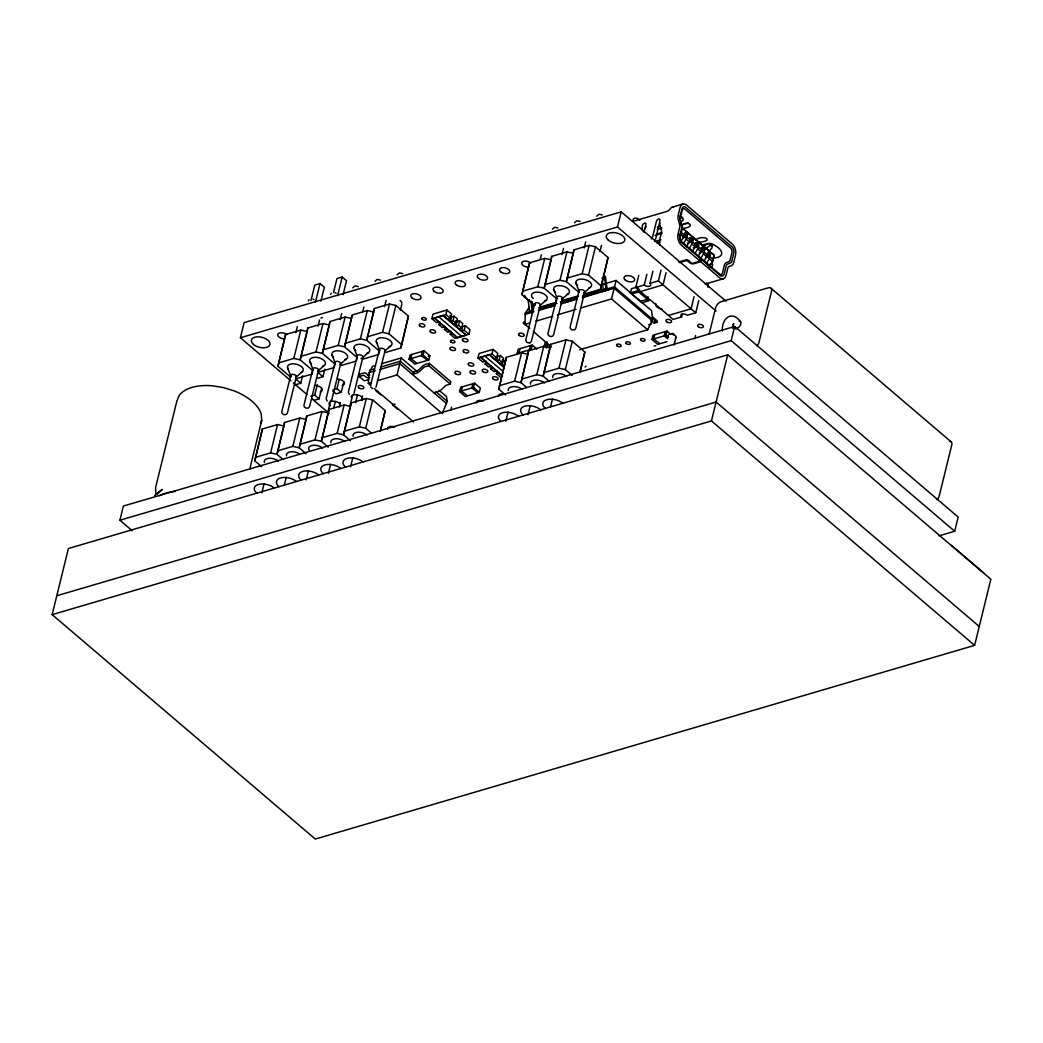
<?xml version="1.0" encoding="UTF-8"?>
<svg xmlns="http://www.w3.org/2000/svg" width="1043" height="1043" viewBox="0 0 1043 1043"><rect width="100%" height="100%" fill="white"/><g stroke="black" fill="none" stroke-linecap="round" stroke-linejoin="round"><path stroke-width="1.5" d="M529.779 328.493L524.955 324.386L525.346 313.004L529.479 306.877M370.773 385.48L368.322 383.394L369.17 372.612L372.507 366.393L375.519 365.506M261.663 466.677L254.818 460.837L262.393 429.012L277.581 424.553L283.957 425.987L277.008 454.318L282.705 459.181M262.393 429.012L254.818 460.837M290.567 377.071L278.025 366.367L278.637 362.886L285.599 334.555L300.788 330.083L307.163 331.518L300.201 359.861L312.744 370.552L312.144 374.046L296.942 378.505M285.599 334.555L278.025 366.367M306.029 453.64L299.185 447.799L306.147 419.469L299.771 418.034L284.57 422.493L277.008 454.318L270.619 452.884L255.431 457.356M283.957 425.987L284.57 422.493M334.516 366.367L334.933 364.033L322.378 353.342L329.34 324.999L322.965 323.565L307.776 328.037L300.201 359.861L293.826 358.427L278.637 362.886M307.163 331.518L307.776 328.037M350.383 440.602L343.538 434.775L350.5 406.431L344.125 404.997L328.936 409.469L328.323 412.95L321.948 411.516L306.746 415.974L299.185 447.799L292.809 446.365L277.607 450.837M306.342 418.308L306.746 415.974M356.706 359.848L357.11 357.527L344.568 346.824L351.53 318.48L345.155 317.046L329.953 321.518L322.378 353.342L316.003 351.908L300.814 356.367M329.34 324.999L329.953 321.518M328.936 409.469L321.361 441.28L328.206 447.121M379.287 351.009L366.745 340.305L373.707 311.974L367.332 310.54L352.13 314.999L344.568 346.824L338.193 345.389L322.991 349.861M351.53 318.48L351.934 316.159M380.369 431.411L385.232 410.616L372.69 399.912L366.315 398.478L351.113 402.95L343.538 434.775L337.163 433.34L321.974 437.799M350.5 406.431L351.113 402.95M385.662 352.443L400.864 347.971L408.426 316.146L395.884 305.456L389.508 304.021L374.32 308.48L366.745 340.305L360.37 338.871L345.181 343.343M373.707 311.974L374.32 308.48M379.091 352.169L378.674 354.49L363.486 358.948L360.93 358.375M400.864 347.971L408.426 316.146M505.646 394.984L498.802 389.156L506.376 357.332L521.578 352.873L527.954 354.294L520.992 382.638L526.689 387.501M506.376 357.332L498.802 389.156M534.551 305.39L522.008 294.687L522.621 291.206L529.583 262.862L544.772 258.403L551.147 259.837L544.185 288.181L556.74 298.872L556.128 302.353L540.926 306.825M529.583 262.862L522.008 294.687M548.866 380.982L543.168 376.119L550.13 347.788L543.755 346.354L528.553 350.813L520.992 382.638L514.616 381.203L499.414 385.675M527.954 354.294L528.553 350.813M585.292 293.787L600.481 289.328L608.056 257.504L595.514 246.8L589.139 245.366L573.937 249.838L573.337 253.319L566.962 251.884L551.76 256.356L544.185 288.181L537.81 286.747L522.621 291.206M551.356 258.677L551.76 256.356M580.377 371.191L584.849 351.96L572.307 341.27L565.932 339.835L550.743 344.294L543.168 376.119L536.793 374.685L521.604 379.157M550.339 346.615L550.743 344.294M573.937 249.838L566.375 281.662L578.917 292.353M600.481 289.328L608.056 257.504M685.877 237.022L686.542 234.049L685.877 237.022L682.552 238M691.652 241.937L692.304 238.964L691.652 241.937L688.041 242.98A3.468 1.995 -49.5 0 1 687.715 243.006M693.191 247.908A3.468 1.995 -49.5 0 0 693.804 247.908L697.415 246.865L696.88 245.157L694.899 244.714M697.884 244.975L698.067 243.879L697.415 246.865M699.253 252.849A3.468 1.995 -49.5 0 0 699.566 252.823L703.178 251.78L703.112 248.182L701.131 247.739M703.647 249.89L703.842 248.795L703.178 251.78M705.616 257.673L708.953 256.695L708.419 254.987L706.424 254.544M709.409 254.805L709.605 253.723L708.953 256.695M712.121 263.24L714.038 255.209L681.64 227.504L714.077 255.17L712.03 263.371A3.781 2.933 -79.7 0 1 711.065 264.101L708.601 265.313M580.612 308.024L611.537 298.95L616.113 280.437L651.627 310.723L652.631 319.419L647.69 329.771L579.66 349.757M377.383 380.734L397.018 374.959L401.19 357.958L417.109 371.543M52.15 614.64L68.395 548.514L727.701 354.816L990.85 579.23L974.605 645.356L315.299 839.054L52.15 614.64L711.456 420.942L974.605 645.356M132.252 530.77L119.906 520.235L123.387 506.064L734.663 326.472L958.165 517.08L954.684 531.239L939.052 535.841M290.945 380.838L240.411 337.749L244.114 322.626L621.185 211.846L725.954 301.192M249.707 469.402L261.715 420.485L261.245 414.123A44.432 24.002 13.8 0 0 233.88 390.786L223.019 387.474L211.912 385.754A42.685 23.063 13.8 0 0 179.266 395.349L176.854 401.047L155.537 487.837L156.007 494.186M295.834 332.717L297.359 326.537M270.619 452.884L277.581 424.553M293.826 358.427L300.788 330.083M261.845 492.896L264.075 483.835M290.71 375.389L281.779 411.75C281.323 414.814 286.538 416.027 287.412 413.028L296.342 376.653M310.97 300.58L314.777 285.091L320.018 283.553L324.347 287.242L320.918 301.179M315.455 302.131L320.018 283.553M295.534 384.763L300.762 383.224L302.613 375.715M318.024 326.198L319.536 320.032M292.809 446.365L299.771 418.034M316.003 351.908L322.965 323.565M284.4 484.878L286.251 477.316M312.887 368.87L303.956 405.245C303.513 408.295 308.715 409.508 309.602 406.509L318.532 370.135M333.538 292.509L336.954 278.572L342.195 277.034L346.524 280.723L343.095 294.661M337.632 295.612L342.195 277.034M310.827 396.301L314.751 395.141L317.333 384.645M317.711 378.244L322.952 376.706L324.79 369.209M313.839 400.369L319.08 398.83L321.661 388.335A5.867 3.168 13.8 0 0 315.521 385.519M340.201 319.693L341.713 313.513M299.797 444.318L314.986 439.859L321.948 411.516M338.193 345.389L345.155 317.046M306.212 479.871L308.441 470.797M335.077 362.351L326.146 398.726L327.137 401.034M327.828 412.298L330.774 400.303M327.932 414.527L321.361 441.28L314.986 439.859M331.778 399.99L340.709 363.616M333.004 389.782L336.928 388.635L339.144 379.626M333.799 407.761L335.272 401.764M332.782 391.086L336.015 393.863L341.257 392.324L343.838 381.816A5.867 3.168 13.8 0 0 337.71 379.013M339.236 406.953L340.331 402.455M362.755 311.622L363.903 306.994M337.163 433.34L344.125 404.997M360.37 338.871L367.332 310.54M328.389 473.353L330.618 464.278M357.254 355.832L348.323 392.207L349.314 394.515M350.005 405.779L352.586 395.284M353.955 393.472L362.886 357.11M368.714 379.639A1.89 1.082 -49.5 0 0 368.335 379.665L364.307 380.851L359.261 376.549L359.835 374.176L363.785 373.016A4.785 2.738 -49.5 0 1 365.858 373.238L367.931 374.802A5.567 3.181 -49.5 0 0 369.639 375.18M355.611 402.741L357.449 395.245M361.413 400.434L362.521 395.936M384.567 306.655L386.079 300.475M344.151 431.281L359.353 426.822L366.315 398.478M367.358 336.824L382.546 332.352L389.508 304.021M350.565 466.834L352.795 457.76M370.5 385.688L379.43 349.327M371.425 433.119L365.728 428.256L372.69 399.912M401.477 344.49L388.922 333.786L395.884 305.456M385.076 350.591L375.975 387.331M400.343 310.201L401.855 304.021M380.2 431.085L385.232 410.616M409.052 359.17L410.108 354.92L424.071 350.813L429.846 355.728L428.79 359.978L414.827 364.085L409.052 359.17L423.028 355.063L428.79 359.978M411.842 354.411L410.799 358.662L416.692 363.107M422.324 351.322L421.281 355.572L427.161 360.018M423.028 355.063L424.071 350.813M439.155 321.896L436.535 322.665L431.854 318.676L432.962 314.139L446.939 310.032L451.619 314.034L450.511 318.558L447.89 319.327M434.423 318.089L457.486 337.763L434.423 318.089L443.158 315.521L466.221 335.194L443.158 315.521M438.79 316.811L461.853 336.485M429.273 363.303L425.322 364.463A4.785 2.738 -49.5 0 0 422.819 366.028L419.599 369.144A5.567 3.181 -49.5 0 1 416.679 370.943L412.95 372.051L412.363 374.411L416.47 373.198A8.448 4.837 -49.5 0 0 420.186 370.891L423.823 367.371A1.89 1.082 -49.5 0 1 424.657 366.849L428.686 365.663L429.273 363.303L450.863 381.725L450.289 384.085L446.261 385.271A1.89 1.082 -49.5 0 0 445.426 385.793L441.776 389.313A8.448 4.837 -49.5 0 1 438.073 391.607L433.966 392.833M444.918 326.811L442.297 327.593L439.064 324.816L439.794 321.792M431.854 318.676L445.817 314.569L446.939 310.032M450.328 331.426L447.708 332.195L444.461 329.432L445.205 326.407M451.528 316.955L450.407 321.492L453.027 320.709L456.273 323.486L457.382 318.949L454.148 316.185L451.528 316.955L449.846 315.521M453.027 320.709L454.148 316.185M468.894 334.242L464.2 330.24L461.58 331.009L462.701 326.485L465.321 325.716L470.002 329.705L468.894 334.242L454.917 338.349L450.237 334.347L450.98 331.322M454.683 325.364L455.478 322.157M456.925 321.557L455.817 326.094L458.438 325.325L461.684 328.089L462.792 323.565L459.546 320.788L456.925 321.557L455.843 320.644M458.438 325.325L459.546 320.788M464.2 330.24L465.321 325.716M397.018 374.959L442.323 413.602L447.173 401.242L446.508 396.601L439.155 390.33M450.824 410.29L451.58 407.2M459.572 391.568L460.615 387.318L474.591 383.211L480.354 388.126L479.311 392.377L465.347 396.483L459.572 391.568L473.548 387.461L479.311 392.377M462.362 386.81L461.319 391.06L467.199 395.506M485.295 361.256L482.674 362.025L477.994 358.023L479.102 353.486L493.078 349.392L497.772 353.381L496.651 357.918L494.03 358.688M472.844 383.72L471.801 387.97L477.681 392.416M502.478 376.132L480.614 357.254L502.517 375.936M473.548 387.461L474.591 383.211M484.93 356.158L503.43 371.712M491.07 366.171L488.45 366.94L485.204 364.176L485.947 361.152M480.562 357.449L489.35 354.685L504.121 367.292M477.994 358.023L491.97 353.916L493.078 349.392M496.468 370.786L493.861 371.556L490.614 368.779L491.357 365.767M500.288 355.533L497.667 356.302L496.559 360.839L499.18 360.07L500.288 355.533L503.534 358.297L502.413 362.834L499.806 363.603M501.057 377.696L496.377 373.707L497.12 370.682M505.699 360.148L503.078 360.917L501.957 365.454L504.577 364.685M531.682 311.14L531.33 312.561L529.466 310.97L528.149 300.136L524.29 296.851L524.642 295.43M540.209 259.498L541.343 254.857M518.906 352.938L519.949 348.688M514.616 381.203L521.578 352.873M537.81 286.747L544.772 258.403M505.829 421.216L508.058 412.154M534.694 303.709L525.763 340.07L526.754 342.378L529.544 343.004M529.388 349.861L530.431 345.598M540.339 304.973L531.395 341.335L530.066 342.834M539.635 310.123L539.974 308.715L538.762 307.672M532.178 345.09L531.135 349.34L517.159 353.447L518.202 349.196L532.178 345.09L536.793 349.027M543.038 307.815L542.686 309.223L540.822 307.633L543.442 306.864L545.306 308.454L545.658 307.046L548.709 306.147M562.008 254.518L563.52 248.351M536.793 374.685L543.755 346.354M544.798 284.687L560 280.228L566.962 251.884M554.394 304.478L554.042 305.899L552.177 304.308L554.798 303.526M546.636 348.062L544.329 346.093L545.372 341.843M528.019 414.697L530.248 405.636M556.884 297.19L547.94 333.551C547.497 336.615 552.712 337.828 553.585 334.829L562.516 298.454M547.001 341.804L546.076 345.585L548.383 347.554M572.946 254.896L566.375 281.662L560 280.228M571.421 299.471L571.069 300.892L569.204 299.302L571.825 298.533L573.689 300.123L574.041 298.702L577.092 297.803L576.74 299.224L561.03 303.839M584.184 247.999L585.71 241.833M543.781 372.638L558.97 368.166L565.932 339.835M566.975 278.168L582.177 273.709L589.139 245.366M550.574 406.679L552.425 399.117M579.061 290.671L570.13 327.046C569.674 330.096 574.889 331.309 575.762 328.31L584.693 291.936M582.763 296.134L582.424 297.555L614.079 288.259L652.279 320.84M572.19 375.441L565.345 369.6L572.307 341.27M601.094 285.834L588.552 275.143L595.514 246.8M602.319 281.558L603.258 289.289L605.123 290.88L605.475 289.472L602.411 290.371L602.072 291.779L600.207 290.189L597.587 290.958L599.451 292.548L599.803 291.14L596.739 292.027L596.387 293.448L594.523 291.857L591.903 292.627L593.767 294.217L594.119 292.796L591.068 293.696L590.716 295.117L588.852 293.526L586.231 294.295L588.096 295.886L588.448 294.465L585.384 295.365L585.045 296.786L583.18 295.195M599.973 251.559L601.485 245.379M579.83 372.429L584.849 351.96M240.411 337.749L617.482 226.97L621.185 211.846M652.631 319.419L614.418 286.838L608.095 288.702L607.743 290.11L605.879 288.52L604.562 277.686L601.941 278.455M643.987 232.354L645.917 224.545A2.308 1.33 -49.5 0 0 644.626 223.163A2.308 1.33 -49.5 0 0 642.423 225.562A8.096 4.993 73.6 0 0 642.592 230.959M630.428 292.927L637.403 290.88L648.942 300.71L641.953 302.77L630.428 292.927L631.471 288.676L644.235 285.065A3.742 2.021 13.8 0 0 649.411 286.225A3.742 2.021 13.8 0 0 649.893 283.409L652.905 271.154M631.98 293.683L638.851 292.105L639.502 289.433M638.759 275.313L635.748 287.555L673.126 319.432L681.614 316.942L682.37 313.878M637.403 290.88L638.107 288.037M644.235 285.065L646.869 274.348M640.637 301.062L647.507 299.484L648.159 296.812M649.893 283.409L658.394 280.906L661.014 270.202M651.614 322.6L651.262 324.021L648.642 324.79M666.06 272.653L663.061 284.895L640.428 291.545M651.419 320.657L654.313 323.121L654.665 321.713M666.946 341.661L657.716 344.373L651.953 339.457L652.996 335.207L666.972 331.1L670.427 334.047M654.313 323.121L656.934 322.352L657.286 320.931L652.775 317.098M654.743 334.686L653.7 338.936L659.58 343.382M682.318 228.156L680.101 236.983A3.468 2.138 73.6 0 0 681.574 241.663L700.205 257.556L700.036 261.115L693.06 263.162A1.734 0.939 13.8 0 1 690.492 262.458L689.175 260.893A2.308 1.252 13.8 0 0 685.746 259.942L678.758 261.989M700.622 258.755L680.805 241.754L683.543 236.944A5.723 3.272 -49.5 0 0 684.338 235.027L684.912 232.667L687.441 234.818L686.855 237.178A5.723 3.272 -49.5 0 1 686.072 239.095L683.321 243.906M686.072 235.94L685.355 235.314L685.812 233.423M665.225 331.609L664.182 335.859L667.637 338.819M651.953 339.457L665.929 335.351L666.972 331.1M686.568 246.669L689.319 241.859A5.723 3.272 -49.5 0 0 690.101 239.942L690.688 237.582L693.204 239.734L692.63 242.093A5.723 3.272 -49.5 0 1 691.835 244.01L689.097 248.834M692.343 251.598L695.081 246.774A5.723 3.272 -49.5 0 0 695.864 244.857L696.45 242.498L698.966 244.649L698.393 247.008A5.723 3.272 -49.5 0 1 697.611 248.925L694.86 253.749M696.88 245.157L697.35 243.267L695.355 242.823M674.091 345.05L676.007 337.228M698.106 256.513L700.857 251.689A5.723 3.272 -49.5 0 0 701.639 249.772L702.213 247.413L704.742 249.564L704.155 251.924A5.723 3.272 -49.5 0 1 703.373 253.84L700.635 258.664M679.488 262.601L686.907 260.502L689.501 262.588A2.894 1.565 13.8 0 0 693.778 263.775L700.766 261.728L700.935 258.169L719.566 274.061A3.468 2.138 73.6 0 0 722.421 273.07L724.22 265.782A6.532 4.029 73.6 0 1 726.124 262.732L728.979 261.61A3.468 2.138 73.6 0 0 730.087 260.15L731.938 252.628A3.468 2.138 73.6 0 0 730.465 247.947L685.055 209.213A3.468 2.138 73.6 0 0 682.2 210.204L680.349 217.726A3.468 2.138 73.6 0 0 680.479 220.256L681.9 225.014A6.532 4.029 73.6 0 1 681.9 229.695M694.09 296.551L691.092 308.793L668.459 315.442M703.869 261.428L706.619 256.617A5.723 3.272 -49.5 0 0 707.402 254.701L707.988 252.341L710.505 254.492L709.931 256.852A5.723 3.272 -49.5 0 1 709.136 258.768L706.398 263.579M708.419 254.987L708.888 253.097M681.614 316.942A3.742 2.021 13.8 0 1 682.109 314.112A3.742 2.021 13.8 0 1 687.272 315.273L695.759 312.783L698.771 300.54M694.807 338.61L695.577 335.52M709.188 333.956L715.641 307.672A5.776 3.312 -49.5 0 1 721.169 301.675L768.326 287.816A5.776 3.312 -49.5 0 1 771.533 291.258L759.004 342.26A5.776 3.312 -49.5 0 1 756.905 345.976M722.356 331.035C721.482 318.493 731.769 309.823 740.452 321.57M732.538 328.336L733.698 323.617L732.994 324.647M711.456 420.942L727.701 354.816M119.906 520.235L731.182 340.644L734.663 326.472M260.515 423.328L261.715 420.485M308.402 300.919L309.08 299.719M330.592 294.4L331.257 293.2M352.769 287.881L354.998 285.886L358.336 286.642M374.945 281.375L377.188 279.368L380.526 280.124M397.135 274.857L399.365 272.849L402.702 273.605M552.399 229.238L554.628 227.244L557.966 227.987M574.576 222.72L576.805 220.725L580.143 221.468M596.752 216.201L598.995 214.206L602.332 214.949M159.044 491.475L157.31 493.834L162.2 489.428L154.638 495.608M650.975 321.153L653.074 319.067L656.934 322.352M679.071 235.092L680.205 234.088L683.543 236.944M301.844 372.155L295.834 377.344A2.894 1.565 13.8 0 0 295.365 375.128A2.894 1.565 13.8 0 0 291.545 374.541A2.894 1.565 13.8 0 0 291.349 376.666M318.011 370.826L324.021 365.637M340.201 364.307L346.198 359.118M368.388 352.612L362.377 357.788A2.894 1.565 13.8 0 0 360.709 355.024A2.894 1.565 13.8 0 0 357.28 356.263L354.112 348.323M390.564 346.093L384.554 351.269A2.894 1.565 13.8 0 0 384.085 349.053A2.894 1.565 13.8 0 0 380.265 348.479A2.894 1.565 13.8 0 0 380.069 350.591M545.828 300.475L539.818 305.664A2.894 1.565 13.8 0 0 539.348 303.435A2.894 1.565 13.8 0 0 535.528 302.861A2.894 1.565 13.8 0 0 535.333 304.986M562.008 299.145L568.005 293.957M584.184 292.627L590.195 287.438M703.034 246.683A4.641 2.868 -45.9 0 0 705.107 245.496L707.102 243.814L709.436 243.606L711.834 246.096M709.24 267.543L711.391 266.773A3.468 2.138 73.6 0 0 712.512 265.313A2.308 1.33 -49.5 0 0 711.222 263.944A2.308 1.33 -49.5 0 0 709.018 266.343M657.064 234.062L661.627 232.472M681.431 225.588C688.263 219.669 697.219 227.465 681.731 228.43M679.671 218.404L682.735 217.348M657.286 229.564L661.888 227.987M681.17 225.158L688.132 222.759M672.214 207.192L682.696 204.102M655.03 235.353L662.031 233.241M654.913 241.52L660.962 239.747M656.973 242.993L660.089 242.08M690.297 240.581L693.204 239.734M524.29 296.851L525.607 296.46M439.064 324.816L441.671 324.047M528.149 300.136L529.466 299.758M701.835 250.424L704.742 249.564M453.653 324.256L456.273 323.486M444.461 329.432L447.082 328.662M531.865 305.182L534.981 304.269M600.507 285.026L616.113 280.437M459.063 328.858L461.684 328.089M319.119 371.986L334.321 367.527M341.309 365.467L356.497 361.008M563.116 300.306L578.304 295.847M450.237 334.347L452.858 333.577M529.466 310.97L532.086 310.201L533.951 311.792L525.007 314.425M577.496 296.864L574.876 297.633L576.74 299.224M603.258 289.289L605.879 288.52M525.346 313.004L530.418 311.518M713.438 258.064C725.745 257.334 723.034 249.316 713.764 244.844A4.302 2.321 13.8 0 0 708.119 243.554L702.03 245.066M538.318 310.514L555.345 305.508M457.486 337.763L466.221 335.194M707.949 265.026L711.065 264.101M381.569 363.733L401.19 357.958M524.955 324.386L529.596 323.017M535.776 321.205L552.79 316.198M557.431 314.843L575.984 309.393M369.744 370.252L374.333 368.909M380.447 367.11L400.316 361.269L413.875 372.846M369.17 372.612L375.284 370.826M379.874 369.47L399.73 363.642L446.6 403.602M428.099 356.25L429.846 355.728M359.261 376.549L363.29 375.363A1.89 1.082 -49.5 0 1 363.981 375.428L366.328 377.188A8.448 4.837 -49.5 0 0 369.391 377.501L369.73 377.41M705.237 284.061L723.581 278.677M368.322 383.394L371.347 382.507M544.329 346.093L549.061 344.698M485.204 364.176L487.824 363.407M651.771 319.445L653.074 319.067M490.614 368.779L493.235 368.01M496.377 373.707L498.997 372.938M395.036 404.058L392.416 404.827L397.461 409.13M56.791 595.749L716.098 402.037L979.247 626.465M657.364 227.061L660.31 226.201M695.329 240.033C703.49 233.815 716.072 241.611 697.611 242.172M683.361 234.871L685.355 235.314M689.592 237.895L691.587 238.352L691.118 240.242L691.835 240.855M582.177 273.709L588.552 275.143M558.97 368.166L565.345 369.6M382.546 332.352L388.922 333.786M359.353 426.822L365.728 428.256M372.833 388.622L370.773 387.24M709.683 243.632L712.343 245.9M335.155 292.588L336.159 293.148M312.978 299.093L313.982 299.667M711.43 245.718L709.462 245.822L706.619 247.986A9.283 5.737 -45.9 0 1 705.629 248.756M712.056 246.291L711.965 247.947L709.657 250.568A9.283 4.902 -52.6 0 1 708.758 251.415M639.894 220.334L638.707 219.33A8.096 4.993 73.6 0 0 633.531 218.9L632.879 220.229A3.468 1.721 -43 0 0 634.665 220.868L666.972 211.377A3.468 1.721 -43 0 0 669.736 209.408L671.079 207.87A8.096 4.993 73.6 0 1 673.517 207.022M771.077 288.285L951.307 441.984M679.997 216.044L682.331 218.039A4.302 2.321 13.8 0 1 681.809 221.129M684.338 235.027L681.275 232.406A4.355 3.664 9.9 0 1 680.584 233.71M686.855 237.178L690.101 239.942M692.63 242.093L695.864 244.857M698.393 247.008L701.639 249.772M704.155 251.924L707.402 254.701M709.931 256.852L712.995 259.459M686.072 239.095L689.319 241.859M691.835 244.01L695.081 246.774M697.611 248.925L700.857 251.689M703.373 253.84L706.619 256.617M709.136 258.768L712.486 261.61M701.339 259.368L720.413 275.587A5.202 3.207 73.6 0 0 724.103 274.309L726.137 266.108A4.798 2.96 73.6 0 1 727.31 264.218L730.452 262.966A5.202 3.207 73.6 0 0 731.86 261.115L733.946 252.132A5.215 3.22 73.6 0 0 732.382 247.165L685.29 206.996A5.215 3.22 73.6 0 0 682.239 208.039L679.958 216.866A5.202 3.207 73.6 0 0 680.14 220.047L681.679 225.314A4.798 2.96 73.6 0 1 681.679 228.195L679.671 236.422A5.202 3.207 73.6 0 0 681.574 242.458L681.953 242.823M700.036 261.115L681.405 245.222A8.096 4.993 73.6 0 1 677.989 234.31L679.775 227.009A3.468 2.138 73.6 0 0 679.632 224.48L678.537 220.947A8.096 4.993 73.6 0 1 678.224 215.054L680.075 207.518A8.096 4.993 73.6 0 1 686.737 205.21L732.16 243.945A8.096 4.993 73.6 0 1 735.576 254.857L733.737 262.393A8.096 4.993 73.6 0 1 731.13 265.796L728.979 266.565A3.468 2.138 73.6 0 0 727.858 268.025L726.071 275.313A8.096 4.993 73.6 0 1 719.396 277.621L700.766 261.728M617.482 226.97L716.072 311.049M731.182 340.644L954.684 531.239M658.394 280.906L695.759 312.783M951.073 545.085L983.692 572.894M603.31 274.909L605.553 276.825L606.87 287.659L608.095 288.702M665.929 335.351L668.237 337.319M602.411 290.371L601.198 289.328L600.638 284.687M611.537 298.95L647.69 329.771M598.578 290.097L599.803 291.14M595.527 290.997L596.739 292.027M589.843 292.666L591.068 293.696M584.171 294.335L585.384 295.365M572.816 297.659L574.041 298.702M567.144 299.328L568.357 300.371L568.018 301.792L566.14 300.201L563.533 300.971L565.397 302.561M561.46 300.997L562.685 302.04L562.333 303.461L560.469 301.87M555.789 302.666L557.001 303.709M550.117 304.334L551.33 305.377L550.978 306.785L549.113 305.195L546.493 305.964L548.357 307.555M544.433 306.003L545.658 307.046M533.39 331.57L551.473 346.993M501.996 359.991L503.078 360.917M445.817 314.569L450.511 318.558M491.97 353.916L496.651 357.918M499.18 360.07L502.413 362.834M489.297 354.881L504.291 367.671M428.686 365.663L450.289 384.085M436.078 391.777L447.173 401.242M374.45 388.609L413.641 422.037M375.845 390.682L380.891 394.984M318.623 373.016L322.952 376.706M336.928 388.635L341.257 392.324M296.447 379.535L300.762 383.224M314.751 395.141L319.08 398.83M293.37 382.911L306.968 394.502M311.674 398.53L329.145 413.419M575.919 283.148L579.087 291.088M553.742 289.667L556.91 297.607M376.288 341.804L379.456 349.744M331.935 354.829L335.103 362.768M309.745 361.347L312.913 369.287M287.568 367.866L290.736 375.806M532.139 301.596L533.09 309.341M530.965 300.919L532.086 310.201M668.459 336.654A4.042 2.19 13.8 0 1 672.448 334.177A4.042 2.19 13.8 0 1 675.29 338.18M670.871 334.321A1.708 0.926 13.8 0 1 673.113 333.669A1.708 0.926 13.8 0 1 673.595 335.364M949.651 441.345A5.776 3.312 -49.5 0 1 951.764 444.957L939.235 495.96A5.776 3.312 -49.5 0 1 937.135 499.675M739.122 321.048A4.628 2.647 -49.5 0 1 740.465 324.96A4.628 2.647 -49.5 0 1 735.524 328.884M545.359 408.413A11.564 6.245 13.8 0 1 546.884 399.704A11.564 6.245 13.8 0 1 562.829 403.289M301.192 480.145A11.564 6.245 13.8 0 1 302.718 471.436A11.564 6.245 13.8 0 1 318.663 475.021M256.839 493.183A11.564 6.245 13.8 0 1 258.364 484.474A11.564 6.245 13.8 0 1 274.296 488.059M279.016 486.664A11.564 6.245 13.8 0 1 280.541 477.955A11.564 6.245 13.8 0 1 296.486 481.54M523.182 414.931A11.564 6.245 13.8 0 1 524.707 406.222A11.564 6.245 13.8 0 1 540.639 409.808M500.992 421.45A11.564 6.245 13.8 0 1 502.517 412.741A11.564 6.245 13.8 0 1 518.462 416.313M323.382 473.639A11.564 6.245 13.8 0 1 324.908 464.917A11.564 6.245 13.8 0 1 340.839 468.503M345.559 467.121A11.564 6.245 13.8 0 1 347.084 458.399A11.564 6.245 13.8 0 1 363.029 461.984M159.54 495.738A42.685 23.063 13.8 0 1 175.341 491.409M353.095 436.261A8.096 4.368 13.8 0 1 357.619 432.245A8.096 4.368 13.8 0 1 367.019 435.061M330.905 442.78A8.096 4.368 13.8 0 1 335.429 438.751A8.096 4.368 13.8 0 1 344.842 441.58M309.328 450.511A8.096 4.368 13.8 0 1 312.339 445.387A8.096 4.368 13.8 0 1 322.652 448.099M286.551 455.817A8.096 4.368 13.8 0 1 290.163 451.906A8.096 4.368 13.8 0 1 298.963 453.562M264.361 462.336A8.096 4.368 13.8 0 1 268.885 458.307A8.096 4.368 13.8 0 1 278.298 461.136M530.535 384.137A8.096 4.368 13.8 0 1 535.059 380.108A8.096 4.368 13.8 0 1 544.459 382.937M508.358 390.643A8.096 4.368 13.8 0 1 512.882 386.627A8.096 4.368 13.8 0 1 522.282 389.443M552.712 377.618A8.096 4.368 13.8 0 1 557.236 373.59A8.096 4.368 13.8 0 1 566.649 376.419M654.052 346.028A8.096 4.368 13.8 0 1 655.812 345.702M585.136 367.045A8.096 4.368 13.8 0 1 586.101 366.184M376.901 343.017A8.096 4.368 13.8 0 1 380.2 337.854A8.096 4.368 13.8 0 1 390.643 340.983A8.096 4.368 13.8 0 1 389.156 346.706M400.082 300.449A8.096 4.368 13.8 0 1 401.79 302.848M355.819 350.709A8.096 4.368 13.8 0 1 356.875 344.607A8.096 4.368 13.8 0 1 368.036 347.123A8.096 4.368 13.8 0 1 366.98 353.212M288.181 369.079A8.096 4.368 13.8 0 1 291.479 363.916A8.096 4.368 13.8 0 1 301.909 367.045A8.096 4.368 13.8 0 1 300.436 372.768M335.311 363.212A2.894 1.565 13.8 0 1 336.498 361.36A2.894 1.565 13.8 0 1 340.227 362.482A2.894 1.565 13.8 0 1 339.692 364.529M333.63 357.227A8.096 4.368 13.8 0 1 334.699 351.126A8.096 4.368 13.8 0 1 345.859 353.629A8.096 4.368 13.8 0 1 344.79 359.731M313.526 370.148A2.894 1.565 13.8 0 1 313.904 367.97A2.894 1.565 13.8 0 1 317.893 368.857A2.894 1.565 13.8 0 1 317.515 371.047M311.453 363.746A8.096 4.368 13.8 0 1 312.522 357.645A8.096 4.368 13.8 0 1 323.682 360.148A8.096 4.368 13.8 0 1 322.613 366.249M320.97 318.102A8.096 4.368 13.8 0 1 322.378 317.502M557.51 298.467A2.894 1.565 13.8 0 1 557.901 296.29A2.894 1.565 13.8 0 1 561.877 297.177A2.894 1.565 13.8 0 1 561.499 299.354M555.437 292.066A8.096 4.368 13.8 0 1 556.506 285.965A8.096 4.368 13.8 0 1 567.666 288.468A8.096 4.368 13.8 0 1 566.597 294.569M533.26 298.572A8.096 4.368 13.8 0 1 534.329 292.483A8.096 4.368 13.8 0 1 545.489 294.986A8.096 4.368 13.8 0 1 544.42 301.088M579.308 291.532A2.894 1.565 13.8 0 1 580.482 289.68A2.894 1.565 13.8 0 1 584.21 290.801A2.894 1.565 13.8 0 1 583.676 292.848M577.626 285.547A8.096 4.368 13.8 0 1 578.682 279.446A8.096 4.368 13.8 0 1 589.843 281.949A8.096 4.368 13.8 0 1 588.787 288.051M654.756 241.324A9.244 5.697 73.6 0 0 655.434 239.538L659.28 223.919A2.308 1.33 -49.5 0 1 659.737 222.902M651.393 238.873A4.628 2.855 73.6 0 0 652.553 237.074L656.386 221.468A2.308 1.33 -49.5 0 1 658.602 219.056A2.308 1.33 -49.5 0 1 659.88 220.438A8.096 4.993 73.6 0 0 660.206 226.331L661.301 229.877A3.468 2.138 73.6 0 1 661.431 232.393L659.645 239.694A8.096 4.993 73.6 0 0 659.906 245.405M645.304 228.026A2.308 1.33 -49.5 0 1 646.139 226.54M708.093 287.229A4.628 2.855 73.6 0 1 708.067 284.426M706.672 282.966A8.096 4.993 73.6 0 1 705.759 283.8M387.592 429.077A5.28 2.855 13.8 0 1 394.515 427.056M661.979 308.963A5.489 2.973 13.8 0 1 656.047 303.904M525.907 324.608A2.347 1.265 13.8 0 1 523.26 323.095A2.347 1.265 13.8 0 1 525.137 321.922M283.696 338.792A5.28 2.855 13.8 0 1 277.986 333.929A5.28 2.855 13.8 0 1 286.825 334.607M527.68 267.112A5.28 2.855 13.8 0 1 521.969 262.249A5.28 2.855 13.8 0 1 530.809 262.927M476.325 403.015A5.28 2.855 13.8 0 1 483.235 400.981M498.502 396.496A5.28 2.855 13.8 0 1 502.752 393.876M330.357 405.805A5.867 3.168 13.8 0 1 333.838 401.138A5.867 3.168 13.8 0 1 340.174 406.548M351.295 397.552A5.867 3.168 13.8 0 1 357.514 394.854A5.867 3.168 13.8 0 1 362.364 400.03M321.713 388.426A5.867 3.168 13.8 0 1 320.136 391.999M343.89 381.907A5.867 3.168 13.8 0 1 342.326 385.493M367.644 375.063A4.785 2.738 -49.5 0 1 368.388 375.389M450.915 342.039A2.347 1.265 13.8 0 0 454.839 342.339A2.347 1.265 13.8 0 0 452.31 340.174A2.347 1.265 13.8 0 0 450.915 342.039M698.315 326.668A2.933 1.591 13.8 0 0 703.23 327.046A2.933 1.591 13.8 0 0 700.049 324.334A2.933 1.591 13.8 0 0 698.315 326.668M455.491 373.655A2.933 1.591 13.8 0 0 460.393 374.033A2.933 1.591 13.8 0 0 457.225 371.321A2.933 1.591 13.8 0 0 455.491 373.655M419.847 325.964A2.933 1.591 13.8 0 0 424.762 326.342A2.933 1.591 13.8 0 0 421.581 323.643A2.933 1.591 13.8 0 0 419.847 325.964M625.226 279.993A5.489 2.973 13.8 0 0 634.405 280.684A5.489 2.973 13.8 0 0 628.486 275.626A5.489 2.973 13.8 0 0 625.226 279.993M519.192 335.416A2.933 1.591 13.8 0 0 524.107 335.794A2.933 1.591 13.8 0 0 520.939 333.082A2.933 1.591 13.8 0 0 519.192 335.416M626.335 343.616A2.347 1.265 13.8 0 0 630.259 343.916A2.347 1.265 13.8 0 0 627.73 341.752A2.347 1.265 13.8 0 0 626.335 343.616M666.568 321.726A2.933 1.591 13.8 0 0 671.47 322.091A2.933 1.591 13.8 0 0 668.302 319.393A2.933 1.591 13.8 0 0 666.568 321.726M608.33 240.151A9.543 5.163 13.8 0 0 624.314 241.363A9.543 5.163 13.8 0 0 613.988 232.576A9.543 5.163 13.8 0 0 608.33 240.151M253.436 344.412A9.543 5.163 13.8 0 0 269.42 345.637A9.543 5.163 13.8 0 0 259.107 336.837A9.543 5.163 13.8 0 0 253.436 344.412M493.052 379A2.933 1.591 13.8 0 0 497.967 379.365A2.933 1.591 13.8 0 0 494.799 376.666A2.933 1.591 13.8 0 0 493.052 379M641.002 340.357A2.347 1.265 13.8 0 0 644.926 340.657A2.347 1.265 13.8 0 0 642.384 338.493A2.347 1.265 13.8 0 0 641.002 340.357M617.091 345.911A2.347 1.265 13.8 0 0 621.015 346.211A2.347 1.265 13.8 0 0 618.486 344.047A2.347 1.265 13.8 0 0 617.091 345.911M358.753 387.8A2.933 1.591 13.8 0 0 363.668 388.179A2.933 1.591 13.8 0 0 360.487 385.467A2.933 1.591 13.8 0 0 358.753 387.8M462.909 340.813A2.933 1.591 13.8 0 0 467.825 341.191A2.933 1.591 13.8 0 0 464.643 338.493A2.933 1.591 13.8 0 0 462.909 340.813M463.705 351.921A2.933 1.591 13.8 0 0 468.607 352.299A2.933 1.591 13.8 0 0 465.439 349.601A2.933 1.591 13.8 0 0 463.705 351.921M450.446 349.522A2.933 1.591 13.8 0 0 455.361 349.9A2.933 1.591 13.8 0 0 452.18 347.189A2.933 1.591 13.8 0 0 450.446 349.522M468.75 365.141A2.933 1.591 13.8 0 0 473.665 365.519A2.933 1.591 13.8 0 0 470.497 362.808A2.933 1.591 13.8 0 0 468.75 365.141M470.536 373.016A2.933 1.591 13.8 0 0 475.452 373.394A2.933 1.591 13.8 0 0 472.27 370.682A2.933 1.591 13.8 0 0 470.536 373.016M422.259 319.38A2.347 1.265 13.8 0 0 426.183 319.679A2.347 1.265 13.8 0 0 423.654 317.515A2.347 1.265 13.8 0 0 422.259 319.38M430.563 332.065A2.933 1.591 13.8 0 0 435.479 332.43A2.933 1.591 13.8 0 0 432.31 329.731A2.933 1.591 13.8 0 0 430.563 332.065M482.792 371.517A2.933 1.591 13.8 0 0 487.707 371.882A2.933 1.591 13.8 0 0 484.539 369.183A2.933 1.591 13.8 0 0 482.792 371.517M411.933 297.855A5.28 2.855 13.8 0 0 420.772 298.52A5.28 2.855 13.8 0 0 415.062 293.657A5.28 2.855 13.8 0 0 411.933 297.855M434.11 291.336A5.28 2.855 13.8 0 0 442.949 292.014A5.28 2.855 13.8 0 0 437.239 287.138A5.28 2.855 13.8 0 0 434.11 291.336M456.286 284.817A5.28 2.855 13.8 0 0 465.126 285.495A5.28 2.855 13.8 0 0 459.415 280.632A5.28 2.855 13.8 0 0 456.286 284.817M478.463 278.298A5.28 2.855 13.8 0 0 487.303 278.976A5.28 2.855 13.8 0 0 481.605 274.113A5.28 2.855 13.8 0 0 478.463 278.298M500.653 271.78A5.28 2.855 13.8 0 0 509.492 272.458A5.28 2.855 13.8 0 0 503.782 267.595A5.28 2.855 13.8 0 0 500.653 271.78"/></g></svg>
